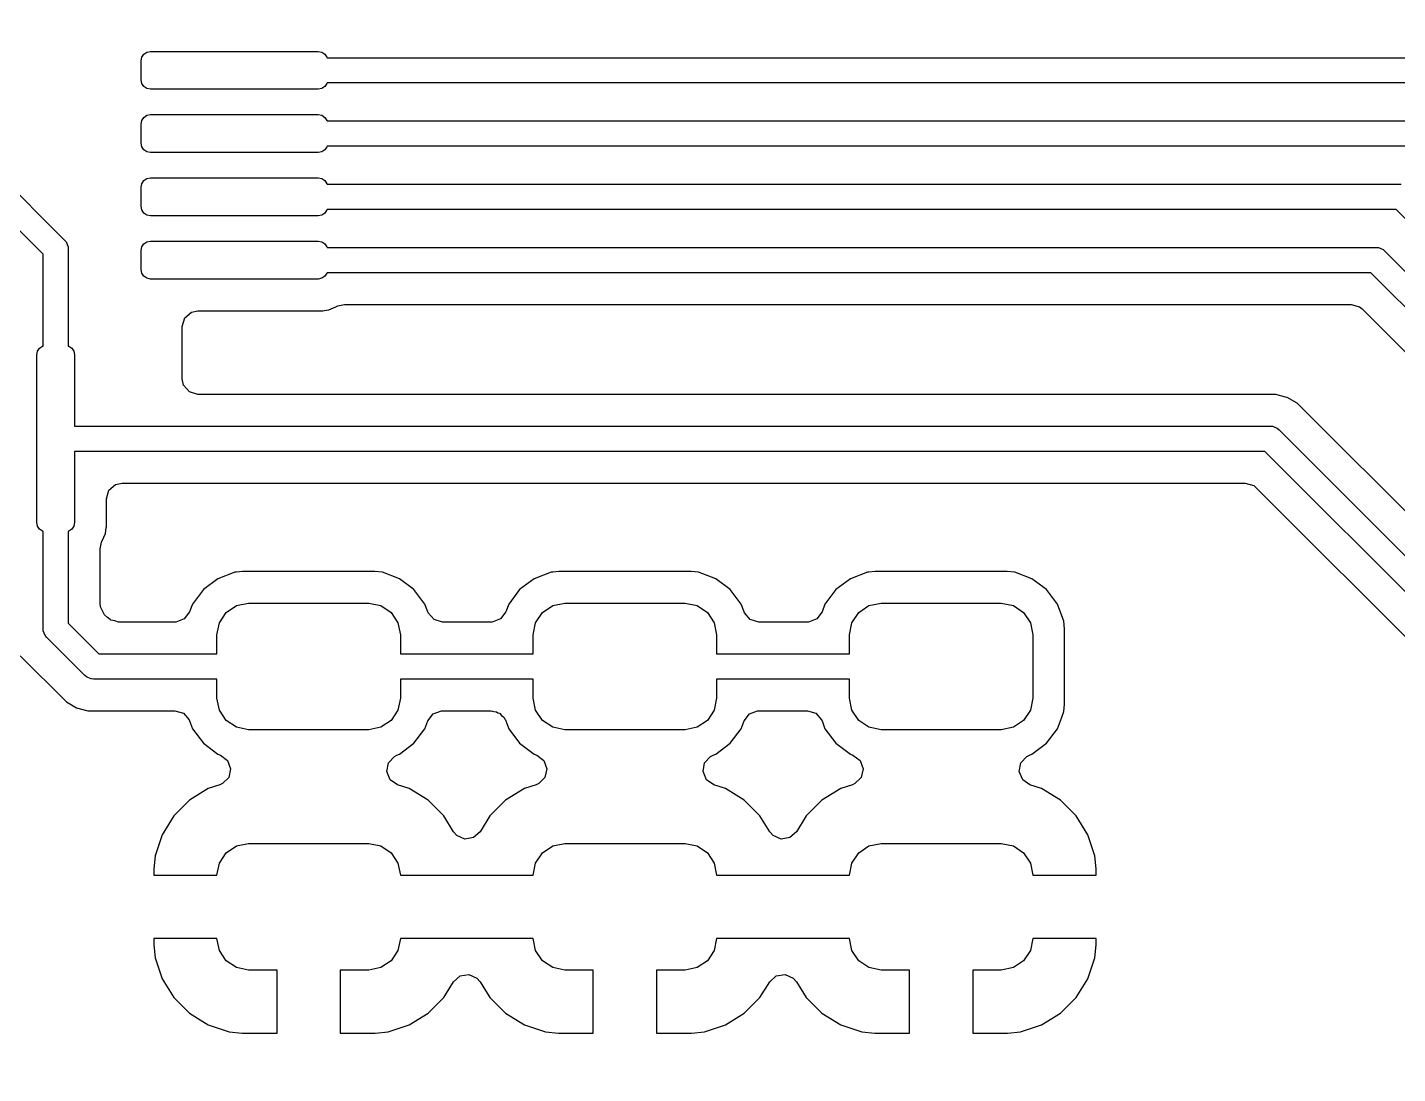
# Model space of a CAD drawing. Extents: x 0 to 90, y 0 to 55.
# Drawn here: x 47.78 to 58.61, y 29.98 to 38.25 of the extents above; entities that cross this region are included whole.
import ezdxf

# ---------------------------------------------------------------- set-up
doc = ezdxf.new("R2010")
doc.units = 0
doc.layers.add('BLACK', color=7, linetype='CONTINUOUS')

msp = doc.modelspace()

# ---------------------------------------------------------------- linework, layer by layer
at = {"layer": 'BLACK', "linetype": 'CONTINUOUS'}
for p, q in [((45.670711, 38.970711), (48.070711, 36.57071)), ((47.9, 36.458578), (45.558578, 38.8)), ((48.680709, 38.016201), (48.696967, 38.040533)), ((48.696967, 38.040533), (48.721299, 38.056791)), ((48.721299, 38.056791), (48.75, 38.0625)), ((48.75, 38.0625), (50.075, 38.0625)), ((50.075, 38.0625), (50.103701, 38.056791)), ((50.103701, 38.056791), (50.128033, 38.040533)), ((50.128033, 38.040533), (50.144291, 38.016201)), ((48.675, 37.9875), (48.680709, 38.016201)), ((48.675, 37.8375), (48.675, 37.9875)), ((50.144291, 38.016201), (50.145027, 38.0125)), ((50.145027, 38.0125), (62.0875, 38.0125)), ((48.680709, 37.808799), (48.675, 37.8375)), ((48.696967, 37.784467), (48.680709, 37.808799)), ((50.144291, 37.808799), (50.128033, 37.784467)), ((50.145027, 37.8125), (50.144291, 37.808799)), ((62.046078, 37.8125), (50.145027, 37.8125)), ((48.721299, 37.768209), (48.696967, 37.784467)), ((48.75, 37.7625), (48.721299, 37.768209)), ((50.075, 37.7625), (48.75, 37.7625)), ((50.103701, 37.768209), (50.075, 37.7625)), ((50.128033, 37.784467), (50.103701, 37.768209)), ((48.675, 37.4875), (48.680709, 37.516201)), ((48.675, 37.3375), (48.675, 37.4875)), ((48.680709, 37.516201), (48.696967, 37.540533)), ((48.696967, 37.540533), (48.721299, 37.556791)), ((48.721299, 37.556791), (48.75, 37.5625)), ((48.75, 37.5625), (50.075, 37.5625)), ((50.075, 37.5625), (50.103701, 37.556791)), ((50.103701, 37.556791), (50.128033, 37.540533)), ((50.128033, 37.540533), (50.144291, 37.516201)), ((50.144291, 37.516201), (50.145027, 37.5125)), ((50.145027, 37.5125), (60.0875, 37.5125)), ((48.680709, 37.308799), (48.675, 37.3375)), ((48.696967, 37.284467), (48.680709, 37.308799)), ((48.721299, 37.268209), (48.696967, 37.284467)), ((48.75, 37.2625), (48.721299, 37.268209)), ((50.075, 37.2625), (48.75, 37.2625)), ((50.103701, 37.268209), (50.075, 37.2625)), ((50.128033, 37.284467), (50.103701, 37.268209)), ((50.144291, 37.308799), (50.128033, 37.284467)), ((50.145027, 37.3125), (50.144291, 37.308799)), ((60.046078, 37.3125), (50.145027, 37.3125)), ((48.696967, 37.040533), (48.721299, 37.056791)), ((48.721299, 37.056791), (48.75, 37.0625)), ((48.75, 37.0625), (50.075, 37.0625)), ((50.075, 37.0625), (50.103701, 37.056791)), ((50.103701, 37.056791), (50.128033, 37.040533)), ((48.675, 36.9875), (48.680709, 37.016201)), ((48.675, 36.8375), (48.675, 36.9875)), ((48.680709, 37.016201), (48.696967, 37.040533)), ((50.128033, 37.040533), (50.144291, 37.016201)), ((50.144291, 37.016201), (50.145027, 37.0125)), ((50.145027, 37.0125), (58.6375, 37.0125)), ((48.680709, 36.808799), (48.675, 36.8375)), ((48.696967, 36.784467), (48.680709, 36.808799)), ((48.721299, 36.768209), (48.696967, 36.784467)), ((48.75, 36.7625), (48.721299, 36.768209)), ((50.075, 36.7625), (48.75, 36.7625)), ((50.103701, 36.768209), (50.075, 36.7625)), ((50.128033, 36.784467), (50.103701, 36.768209)), ((50.144291, 36.808799), (50.128033, 36.784467)), ((50.145027, 36.8125), (50.144291, 36.808799)), ((58.596078, 36.8125), (50.145027, 36.8125)), ((61.729289, 33.67929), (58.596078, 36.8125)), ((48.070711, 36.57071), (48.083148, 36.555557)), ((48.083148, 36.555557), (48.096884, 36.522394)), ((48.096884, 36.522394), (48.098079, 36.519509)), ((48.098079, 36.519509), (48.1, 36.5)), ((48.675, 36.4875), (48.680709, 36.516201)), ((48.680709, 36.516201), (48.696967, 36.540533)), ((48.696967, 36.540533), (48.721299, 36.556791)), ((48.721299, 36.556791), (48.75, 36.5625)), ((48.75, 36.5625), (50.075, 36.5625)), ((50.075, 36.5625), (50.103701, 36.556791)), ((50.103701, 36.556791), (50.128033, 36.540533)), ((50.128033, 36.540533), (50.144291, 36.516201)), ((50.144291, 36.516201), (50.145027, 36.5125)), ((50.145027, 36.5125), (58.4375, 36.5125)), ((58.4375, 36.5125), (58.457009, 36.510579)), ((58.457009, 36.510579), (58.493057, 36.495647)), ((47.9, 35.732527), (47.9, 36.458578)), ((48.1, 36.5), (48.1, 35.732527)), ((48.675, 36.3375), (48.675, 36.4875)), ((58.493057, 36.495647), (58.508211, 36.483211)), ((58.508211, 36.483211), (62.391421, 32.6)), ((48.680709, 36.308799), (48.675, 36.3375)), ((48.696967, 36.284467), (48.680709, 36.308799)), ((50.144291, 36.308799), (50.128033, 36.284467)), ((50.145027, 36.3125), (50.144291, 36.308799)), ((58.396078, 36.3125), (50.145027, 36.3125)), ((62.27929, 32.429289), (58.396078, 36.3125)), ((48.721299, 36.268209), (48.696967, 36.284467)), ((48.75, 36.2625), (48.721299, 36.268209)), ((50.075, 36.2625), (48.75, 36.2625)), ((50.103701, 36.268209), (50.075, 36.2625)), ((50.128033, 36.284467), (50.103701, 36.268209)), ((49.019685, 35.955039), (49.072489, 36.000794)), ((49.072489, 36.000794), (49.124, 36.012)), ((49.124, 36.012), (50.113132, 36.012)), ((50.113132, 36.012), (50.122373, 36.013216)), ((50.122373, 36.013216), (50.160545, 36.018241)), ((50.160545, 36.018241), (50.160547, 36.018242)), ((50.160547, 36.018242), (50.160548, 36.018242)), ((50.160548, 36.018242), (50.214098, 36.043213)), ((50.214098, 36.043213), (50.229471, 36.050382)), ((50.229471, 36.050382), (50.281876, 36.062)), ((50.281876, 36.062), (58.240956, 36.062)), ((58.240956, 36.062), (58.307995, 36.042315)), ((58.307995, 36.042315), (58.328637, 36.025681)), ((58.328637, 36.025681), (62.134786, 32.219531)), ((49, 35.888), (49.019685, 35.955039)), ((49, 35.4745), (49, 35.888)), ((47.85, 35.6625), (47.855709, 35.691201)), ((47.85, 34.3375), (47.85, 35.6625)), ((47.855709, 35.691201), (47.871967, 35.715533)), ((47.871967, 35.715533), (47.896299, 35.731791)), ((47.896299, 35.731791), (47.9, 35.732527)), ((48.1, 35.732527), (48.103701, 35.731791)), ((48.103701, 35.731791), (48.128033, 35.715533)), ((48.128033, 35.715533), (48.144291, 35.691201)), ((48.144291, 35.691201), (48.15, 35.6625)), ((48.15, 35.6625), (48.15, 35.1)), ((49.011206, 35.422989), (49, 35.4745)), ((49.056961, 35.370185), (49.011206, 35.422989)), ((49.124, 35.3505), (49.056961, 35.370185)), ((57.646142, 35.3505), (49.124, 35.3505)), ((57.646144, 35.3505), (57.646142, 35.3505)), ((57.723084, 35.329884), (57.646144, 35.3505)), ((57.735288, 35.326614), (57.723084, 35.329884)), ((57.815212, 35.28047), (57.735288, 35.326614)), ((62.365212, 30.73047), (57.815212, 35.28047)), ((48.15, 35.1), (50, 35.1)), ((50, 35.1), (52.5, 35.1)), ((52.5, 35.1), (55, 35.1)), ((55, 35.1), (57.6, 35.1)), ((57.6, 35.1), (57.619509, 35.098079)), ((57.619509, 35.098079), (57.655557, 35.083147)), ((57.655557, 35.083147), (57.670711, 35.070711)), ((57.670711, 35.070711), (62.220705, 30.520715)), ((50, 34.9), (48.15, 34.9)), ((48.15, 34.9), (48.15, 34.3375)), ((52.5, 34.9), (50, 34.9)), ((55, 34.9), (52.5, 34.9)), ((57.558578, 34.9), (55, 34.9)), ((62.079284, 30.379294), (57.558578, 34.9)), ((48.4005, 34.5255), (48.420185, 34.592539)), ((48.420185, 34.592539), (48.472989, 34.638294)), ((48.472989, 34.638294), (48.5245, 34.6495)), ((48.5245, 34.6495), (49.953856, 34.6495)), ((49.953856, 34.6495), (52.453856, 34.6495)), ((52.453856, 34.6495), (54.953856, 34.6495)), ((54.953856, 34.6495), (57.403456, 34.6495)), ((57.403456, 34.6495), (57.470495, 34.629815)), ((57.470495, 34.629815), (57.491137, 34.613181)), ((57.491137, 34.613181), (62.123182, 29.981136)), ((48.4005, 34.29936), (48.4005, 34.5255)), ((47.855709, 34.308799), (47.85, 34.3375)), ((48.15, 34.3375), (48.144291, 34.308799)), ((47.871967, 34.284467), (47.855709, 34.308799)), ((47.896299, 34.268209), (47.871967, 34.284467)), ((47.9, 34.267472), (47.896299, 34.268209)), ((47.9, 33.5), (47.9, 34.267472)), ((48.103701, 34.268209), (48.1, 34.267472)), ((48.1, 34.267472), (48.1, 33.541421)), ((48.128033, 34.284467), (48.103701, 34.268209)), ((48.144291, 34.308799), (48.128033, 34.284467)), ((48.380694, 34.222864), (48.394259, 34.251955)), ((48.394259, 34.251955), (48.400304, 34.297873)), ((48.400304, 34.297873), (48.4005, 34.29936)), ((48.3505, 34.130623), (48.362118, 34.183028)), ((48.3505, 33.696544), (48.3505, 34.130623)), ((48.362118, 34.183028), (48.380694, 34.222864)), ((49.417516, 33.94409), (49.282671, 33.893796)), ((49.428757, 33.945298), (49.417516, 33.94409)), ((49.477128, 33.950498), (49.428757, 33.945298)), ((50.522873, 33.950499), (49.477128, 33.950498)), ((50.582483, 33.94409), (50.522873, 33.950499)), ((50.717331, 33.893795), (50.582483, 33.94409)), ((51.917516, 33.94409), (51.782671, 33.893796)), ((51.928757, 33.945298), (51.917516, 33.94409)), ((51.977128, 33.950498), (51.928757, 33.945298)), ((53.022873, 33.950499), (51.977128, 33.950498)), ((53.082483, 33.94409), (53.022873, 33.950499)), ((53.217331, 33.893795), (53.082483, 33.94409)), ((54.417516, 33.94409), (54.282671, 33.893796)), ((54.428757, 33.945298), (54.417516, 33.94409)), ((54.477128, 33.950498), (54.428757, 33.945298)), ((55.522873, 33.950499), (54.477128, 33.950498)), ((55.582483, 33.94409), (55.522873, 33.950499)), ((55.717331, 33.893795), (55.582483, 33.94409)), ((49.167452, 33.807543), (49.081206, 33.692334)), ((49.167455, 33.807546), (49.167452, 33.807543)), ((49.282664, 33.893792), (49.167455, 33.807546)), ((49.282671, 33.893796), (49.282664, 33.893792)), ((50.832546, 33.807545), (50.717331, 33.893795)), ((50.918796, 33.69233), (50.832546, 33.807545)), ((51.667452, 33.807543), (51.581206, 33.692334)), ((51.667455, 33.807546), (51.667452, 33.807543)), ((51.782664, 33.893792), (51.667455, 33.807546)), ((51.782671, 33.893796), (51.782664, 33.893792)), ((53.332546, 33.807545), (53.217331, 33.893795)), ((53.418796, 33.69233), (53.332546, 33.807545)), ((54.167452, 33.807543), (54.081206, 33.692334)), ((54.167455, 33.807546), (54.167452, 33.807543)), ((54.282664, 33.893792), (54.167455, 33.807546)), ((54.282671, 33.893796), (54.282664, 33.893792)), ((55.832546, 33.807545), (55.717331, 33.893795)), ((55.918796, 33.69233), (55.832546, 33.807545)), ((48.353334, 33.670186), (48.3505, 33.696544)), ((49.081202, 33.692327), (49.058391, 33.631166)), ((49.081206, 33.692334), (49.081202, 33.692327)), ((49.429329, 33.680969), (49.525, 33.699999)), ((49.525, 33.699999), (50.475, 33.699999)), ((50.475, 33.699999), (50.570671, 33.680969)), ((50.918797, 33.692327), (50.918796, 33.69233)), ((50.941609, 33.631166), (50.918797, 33.692327)), ((51.581202, 33.692327), (51.558391, 33.631166)), ((51.581206, 33.692334), (51.581202, 33.692327)), ((51.929329, 33.680969), (52.025, 33.699999)), ((52.025, 33.699999), (52.975, 33.699999)), ((52.975, 33.699999), (53.070671, 33.680969)), ((53.418797, 33.692327), (53.418796, 33.69233)), ((53.441609, 33.631166), (53.418797, 33.692327)), ((54.081202, 33.692327), (54.058391, 33.631166)), ((54.081206, 33.692334), (54.081202, 33.692327)), ((54.429329, 33.680969), (54.525, 33.699999)), ((54.525, 33.699999), (55.475, 33.699999)), ((55.475, 33.699999), (55.570671, 33.680969)), ((55.969091, 33.557482), (55.918796, 33.69233)), ((48.386819, 33.608863), (48.353334, 33.670186)), ((48.408864, 33.586818), (48.386819, 33.608863)), ((48.429506, 33.570184), (48.408864, 33.586818)), ((49.058391, 33.631166), (49.01652, 33.575232)), ((49.29403, 33.54567), (49.348223, 33.626776)), ((49.348223, 33.626776), (49.429329, 33.680969)), ((50.570671, 33.680969), (50.651777, 33.626776)), ((50.651777, 33.626776), (50.70597, 33.54567)), ((50.944997, 33.622988), (50.941609, 33.631166)), ((50.990752, 33.570184), (50.944997, 33.622988)), ((51.558391, 33.631166), (51.51652, 33.575232)), ((51.79403, 33.54567), (51.848223, 33.626776)), ((51.848223, 33.626776), (51.929329, 33.680969)), ((53.070671, 33.680969), (53.151777, 33.626776)), ((53.151777, 33.626776), (53.20597, 33.54567)), ((53.444997, 33.622988), (53.441609, 33.631166)), ((53.490752, 33.570184), (53.444997, 33.622988)), ((54.058391, 33.631166), (54.01652, 33.575232)), ((54.29403, 33.54567), (54.348223, 33.626776)), ((54.348223, 33.626776), (54.429329, 33.680969)), ((55.570671, 33.680969), (55.651777, 33.626776)), ((55.651777, 33.626776), (55.70597, 33.54567)), ((47.901921, 33.480491), (47.9, 33.5)), ((47.916853, 33.444443), (47.901921, 33.480491)), ((48.1, 33.541421), (48.341422, 33.299999)), ((48.432102, 33.569421), (48.429506, 33.570184)), ((48.437118, 33.565667), (48.432102, 33.569421)), ((48.467104, 33.559143), (48.437118, 33.565667)), ((48.496545, 33.550499), (48.467104, 33.559143)), ((48.942209, 33.550499), (48.496545, 33.550499)), ((48.951056, 33.550815), (48.942209, 33.550499)), ((49.01652, 33.575232), (48.951056, 33.550815)), ((49.275, 33.449999), (49.29403, 33.54567)), ((50.70597, 33.54567), (50.725, 33.449999)), ((51.057791, 33.550499), (50.990752, 33.570184)), ((51.442209, 33.550499), (51.057791, 33.550499)), ((51.451056, 33.550815), (51.442209, 33.550499)), ((51.51652, 33.575232), (51.451056, 33.550815)), ((51.775, 33.449999), (51.79403, 33.54567)), ((53.20597, 33.54567), (53.225, 33.449999)), ((53.557791, 33.550499), (53.490752, 33.570184)), ((53.942209, 33.550499), (53.557791, 33.550499)), ((53.951056, 33.550815), (53.942209, 33.550499)), ((54.01652, 33.575232), (53.951056, 33.550815)), ((54.275, 33.449999), (54.29403, 33.54567)), ((55.70597, 33.54567), (55.725, 33.449999)), ((55.975499, 33.497871), (55.969091, 33.557482)), ((55.9755, 32.902126), (55.975499, 33.497871)), ((47.929289, 33.429289), (47.916853, 33.444443)), ((48.22929, 33.129289), (47.929289, 33.429289)), ((49.275, 33.299999), (49.275, 33.449999)), ((50.725, 33.449999), (50.725, 33.299999)), ((51.775, 33.299999), (51.775, 33.449999)), ((53.225, 33.449999), (53.225, 33.299999)), ((54.275, 33.299999), (54.275, 33.449999)), ((55.725, 33.449999), (55.725, 32.949999)), ((47.719531, 33.284786), (48.084785, 32.919532)), ((48.341422, 33.299999), (49.275, 33.299999)), ((50.725, 33.299999), (51.775, 33.299999)), ((53.225, 33.299999), (54.275, 33.299999)), ((48.244443, 33.116852), (48.22929, 33.129289)), ((48.255001, 33.112478), (48.244443, 33.116852)), ((48.280492, 33.10192), (48.255001, 33.112478)), ((48.300001, 33.099999), (48.280492, 33.10192)), ((49.275, 33.099999), (48.300001, 33.099999)), ((49.275, 32.949999), (49.275, 33.099999)), ((51.775, 33.099999), (50.725, 33.099999)), ((50.725, 33.099999), (50.725, 32.949999)), ((51.775, 32.949999), (51.775, 33.099999)), ((54.275, 33.099999), (53.225, 33.099999)), ((53.225, 33.099999), (53.225, 32.949999)), ((54.275, 32.949999), (54.275, 33.099999)), ((49.29403, 32.854328), (49.275, 32.949999)), ((50.725, 32.949999), (50.70597, 32.854328)), ((51.79403, 32.854328), (51.775, 32.949999)), ((53.225, 32.949999), (53.20597, 32.854328)), ((54.29403, 32.854328), (54.275, 32.949999)), ((55.725, 32.949999), (55.70597, 32.854328)), ((48.084785, 32.919532), (48.084791, 32.919528)), ((48.084791, 32.919528), (48.152398, 32.880495)), ((48.152398, 32.880495), (48.16471, 32.873386)), ((48.16471, 32.873386), (48.164713, 32.873385)), ((48.164713, 32.873385), (48.253857, 32.849499)), ((48.253857, 32.849499), (48.942209, 32.849499)), ((48.942209, 32.849499), (49.009248, 32.829814)), ((49.009248, 32.829814), (49.055003, 32.77701)), ((49.348223, 32.773222), (49.29403, 32.854328)), ((50.70597, 32.854328), (50.651777, 32.773222)), ((50.941609, 32.768832), (50.98348, 32.824766)), ((50.98348, 32.824766), (51.048944, 32.849183)), ((51.048944, 32.849183), (51.057791, 32.849499)), ((51.057791, 32.849499), (51.442209, 32.849499)), ((51.442209, 32.849499), (51.463454, 32.84326)), ((51.463454, 32.84326), (51.485543, 32.841681)), ((51.485543, 32.841681), (51.496327, 32.833608)), ((51.496327, 32.833608), (51.509248, 32.829814)), ((51.509248, 32.829814), (51.523746, 32.813082)), ((51.848223, 32.773222), (51.79403, 32.854328)), ((53.20597, 32.854328), (53.151777, 32.773222)), ((53.441609, 32.768832), (53.48348, 32.824766)), ((53.48348, 32.824766), (53.548944, 32.849183)), ((53.548944, 32.849183), (53.557791, 32.849499)), ((53.557791, 32.849499), (53.942209, 32.849499)), ((53.942209, 32.849499), (54.009248, 32.829814)), ((54.009248, 32.829814), (54.055003, 32.77701)), ((54.348223, 32.773222), (54.29403, 32.854328)), ((55.70597, 32.854328), (55.651777, 32.773222)), ((55.950188, 32.791835), (55.969091, 32.842516)), ((55.969091, 32.842516), (55.9755, 32.902126)), ((49.055003, 32.77701), (49.058391, 32.768832)), ((49.058391, 32.768832), (49.081202, 32.70767)), ((49.429329, 32.719029), (49.348223, 32.773222)), ((49.525, 32.699999), (49.429329, 32.719029)), ((50.570671, 32.719029), (50.475, 32.699999)), ((50.651777, 32.773222), (50.570671, 32.719029)), ((50.918797, 32.70767), (50.941609, 32.768832)), ((51.523746, 32.813082), (51.541477, 32.799809)), ((51.541477, 32.799809), (51.55209, 32.780371)), ((51.55209, 32.780371), (51.555003, 32.77701)), ((51.555003, 32.77701), (51.558391, 32.768832)), ((51.558391, 32.768832), (51.581202, 32.70767)), ((51.929329, 32.719029), (51.848223, 32.773222)), ((52.025, 32.699999), (51.929329, 32.719029)), ((53.070671, 32.719029), (52.975, 32.699999)), ((53.151777, 32.773222), (53.070671, 32.719029)), ((53.418797, 32.70767), (53.441609, 32.768832)), ((54.055003, 32.77701), (54.058391, 32.768832)), ((54.058391, 32.768832), (54.081202, 32.70767)), ((54.429329, 32.719029), (54.348223, 32.773222)), ((54.525, 32.699999), (54.429329, 32.719029)), ((55.570671, 32.719029), (55.475, 32.699999)), ((55.651777, 32.773222), (55.570671, 32.719029)), ((55.918797, 32.70767), (55.950188, 32.791835)), ((49.081202, 32.70767), (49.081206, 32.707663)), ((49.081206, 32.707663), (49.167452, 32.592454)), ((50.475, 32.699999), (49.525, 32.699999)), ((50.832547, 32.592454), (50.918793, 32.707663)), ((50.918793, 32.707663), (50.918797, 32.70767)), ((51.581202, 32.70767), (51.581206, 32.707663)), ((51.581206, 32.707663), (51.667452, 32.592454)), ((52.975, 32.699999), (52.025, 32.699999)), ((53.332547, 32.592454), (53.418793, 32.707663)), ((53.418793, 32.707663), (53.418797, 32.70767)), ((54.081202, 32.70767), (54.081206, 32.707663)), ((54.081206, 32.707663), (54.167452, 32.592454)), ((55.475, 32.699999), (54.525, 32.699999)), ((55.832547, 32.592454), (55.918793, 32.707663)), ((55.918793, 32.707663), (55.918797, 32.70767)), ((49.167452, 32.592454), (49.167455, 32.592451)), ((49.167455, 32.592451), (49.282664, 32.506205)), ((49.282664, 32.506205), (49.282672, 32.506201)), ((49.282672, 32.506201), (49.302469, 32.498817)), ((49.302469, 32.498817), (49.358402, 32.456944)), ((50.677451, 32.489194), (50.697532, 32.498817)), ((50.697532, 32.498817), (50.717323, 32.506199)), ((50.717323, 32.506199), (50.717335, 32.506205)), ((50.717335, 32.506205), (50.832544, 32.592451)), ((50.832544, 32.592451), (50.832547, 32.592454)), ((51.667452, 32.592454), (51.667455, 32.592451)), ((51.667455, 32.592451), (51.782664, 32.506205)), ((51.782664, 32.506205), (51.782672, 32.506201)), ((51.782672, 32.506201), (51.802469, 32.498817)), ((51.802469, 32.498817), (51.858402, 32.456944)), ((53.177451, 32.489194), (53.197532, 32.498817)), ((53.197532, 32.498817), (53.217323, 32.506199)), ((53.217323, 32.506199), (53.217335, 32.506205)), ((53.217335, 32.506205), (53.332544, 32.592451)), ((53.332544, 32.592451), (53.332547, 32.592454)), ((54.167452, 32.592454), (54.167455, 32.592451)), ((54.167455, 32.592451), (54.282664, 32.506205)), ((54.282664, 32.506205), (54.282672, 32.506201)), ((54.282672, 32.506201), (54.302469, 32.498817)), ((54.302469, 32.498817), (54.358402, 32.456944)), ((55.677451, 32.489194), (55.697532, 32.498817)), ((55.697532, 32.498817), (55.717323, 32.506199)), ((55.717323, 32.506199), (55.717335, 32.506205)), ((55.717335, 32.506205), (55.832544, 32.592451)), ((55.832544, 32.592451), (55.832547, 32.592454)), ((49.358402, 32.456944), (49.382817, 32.39148)), ((49.382817, 32.39148), (49.367964, 32.323207)), ((50.617594, 32.369218), (50.629909, 32.437994)), ((50.629909, 32.437994), (50.677451, 32.489194)), ((51.858402, 32.456944), (51.882817, 32.39148)), ((51.882817, 32.39148), (51.867964, 32.323207)), ((53.117594, 32.369218), (53.129909, 32.437994)), ((53.129909, 32.437994), (53.177451, 32.489194)), ((54.358402, 32.456944), (54.382817, 32.39148)), ((54.382817, 32.39148), (54.367964, 32.323207)), ((55.617594, 32.369218), (55.629909, 32.437994)), ((55.629909, 32.437994), (55.677451, 32.489194)), ((49.367964, 32.323207), (49.318558, 32.273803)), ((50.644418, 32.304702), (50.617594, 32.369218)), ((50.701863, 32.26493), (50.644418, 32.304702)), ((51.867964, 32.323207), (51.818558, 32.273803)), ((53.144418, 32.304702), (53.117594, 32.369218)), ((53.201863, 32.26493), (53.144418, 32.304702)), ((54.367964, 32.323207), (54.318558, 32.273803)), ((55.644418, 32.304702), (55.617594, 32.369218)), ((55.701863, 32.26493), (55.644418, 32.304702)), ((49.205875, 32.234357), (49.056654, 32.142316)), ((49.20588, 32.234359), (49.205875, 32.234357)), ((49.298137, 32.26493), (49.20588, 32.234359)), ((49.318558, 32.273803), (49.298137, 32.26493)), ((50.794117, 32.23436), (50.701863, 32.26493)), ((50.794124, 32.234357), (50.794117, 32.23436)), ((50.943345, 32.142316), (50.794124, 32.234357)), ((51.705875, 32.234357), (51.556654, 32.142316)), ((51.70588, 32.234359), (51.705875, 32.234357)), ((51.798137, 32.26493), (51.70588, 32.234359)), ((51.818558, 32.273803), (51.798137, 32.26493)), ((53.294117, 32.23436), (53.201863, 32.26493)), ((53.294124, 32.234357), (53.294117, 32.23436)), ((53.443345, 32.142316), (53.294124, 32.234357)), ((54.205875, 32.234357), (54.056654, 32.142316)), ((54.20588, 32.234359), (54.205875, 32.234357)), ((54.298137, 32.26493), (54.20588, 32.234359)), ((54.318558, 32.273803), (54.298137, 32.26493)), ((55.794117, 32.23436), (55.701863, 32.26493)), ((55.794124, 32.234357), (55.794117, 32.23436)), ((55.943345, 32.142316), (55.794124, 32.234357)), ((49.056654, 32.142316), (48.932684, 32.018346)), ((51.067315, 32.018346), (50.943345, 32.142316)), ((51.556654, 32.142316), (51.432684, 32.018346)), ((53.567315, 32.018346), (53.443345, 32.142316)), ((54.056654, 32.142316), (53.932684, 32.018346)), ((56.067315, 32.018346), (55.943345, 32.142316)), ((48.932684, 32.018346), (48.840643, 31.869125)), ((51.144461, 31.893274), (51.067315, 32.018346)), ((51.432684, 32.018346), (51.355539, 31.893274)), ((53.644461, 31.893274), (53.567315, 32.018346)), ((53.932684, 32.018346), (53.855539, 31.893274)), ((56.159356, 31.869125), (56.067315, 32.018346)), ((48.840641, 31.86912), (48.785494, 31.702698)), ((48.840643, 31.869125), (48.840641, 31.86912)), ((51.170546, 31.863171), (51.144461, 31.893274)), ((51.234628, 31.835327), (51.170546, 31.863171)), ((51.303591, 31.84655), (51.234628, 31.835327)), ((51.355539, 31.893274), (51.303591, 31.84655)), ((53.670546, 31.863171), (53.644461, 31.893274)), ((53.734628, 31.835327), (53.670546, 31.863171)), ((53.803591, 31.84655), (53.734628, 31.835327)), ((53.855539, 31.893274), (53.803591, 31.84655)), ((56.159358, 31.86912), (56.159356, 31.869125)), ((56.214505, 31.702698), (56.159358, 31.86912)), ((49.348223, 31.726778), (49.429329, 31.780971)), ((49.429329, 31.780971), (49.525, 31.800001)), ((49.525, 31.800001), (50.475, 31.800001)), ((50.475, 31.800001), (50.570671, 31.780971)), ((50.570671, 31.780971), (50.651777, 31.726778)), ((51.848223, 31.726778), (51.929329, 31.780971)), ((51.929329, 31.780971), (52.025, 31.800001)), ((52.025, 31.800001), (52.975, 31.800001)), ((52.975, 31.800001), (53.070671, 31.780971)), ((53.070671, 31.780971), (53.151777, 31.726778)), ((54.348223, 31.726778), (54.429329, 31.780971)), ((54.429329, 31.780971), (54.525, 31.800001)), ((54.525, 31.800001), (55.475, 31.800001)), ((55.475, 31.800001), (55.570671, 31.780971)), ((55.570671, 31.780971), (55.651777, 31.726778)), ((48.785493, 31.702691), (48.775, 31.599987)), ((48.785494, 31.702698), (48.785493, 31.702691)), ((49.275, 31.550001), (49.29403, 31.645672)), ((49.29403, 31.645672), (49.348223, 31.726778)), ((50.651777, 31.726778), (50.70597, 31.645672)), ((50.70597, 31.645672), (50.725, 31.550001)), ((51.775, 31.550001), (51.79403, 31.645672)), ((51.79403, 31.645672), (51.848223, 31.726778)), ((53.151777, 31.726778), (53.20597, 31.645672)), ((53.20597, 31.645672), (53.225, 31.550001)), ((54.275, 31.550001), (54.29403, 31.645672)), ((54.29403, 31.645672), (54.348223, 31.726778)), ((55.651777, 31.726778), (55.70597, 31.645672)), ((55.70597, 31.645672), (55.725, 31.550001)), ((56.224998, 31.599987), (56.214505, 31.702698)), ((48.775, 31.599987), (48.775, 31.550001)), ((48.775, 31.550001), (49.275, 31.550001)), ((50.725, 31.550001), (51.775, 31.550001)), ((53.225, 31.550001), (54.275, 31.550001)), ((55.725, 31.550001), (56.224999, 31.550001)), ((56.224999, 31.599972), (56.224998, 31.599987)), ((56.224999, 31.550001), (56.224999, 31.599972)), ((49.275, 31.050001), (48.775001, 31.050001)), ((48.775001, 31.050001), (48.775001, 31.000014)), ((48.775001, 31.000014), (48.785494, 30.897303)), ((49.29403, 30.95433), (49.275, 31.050001)), ((50.725, 31.050001), (50.70597, 30.95433)), ((51.775, 31.050001), (50.725, 31.050001)), ((51.79403, 30.95433), (51.775, 31.050001)), ((53.225, 31.050001), (53.20597, 30.95433)), ((54.275, 31.050001), (53.225, 31.050001)), ((54.29403, 30.95433), (54.275, 31.050001)), ((55.725, 31.050001), (55.70597, 30.95433)), ((56.225, 31.050001), (55.725, 31.050001)), ((56.214506, 30.89731), (56.224999, 31.000014)), ((56.224999, 31.000014), (56.225, 31.000027)), ((56.225, 31.000027), (56.225, 31.050001)), ((48.785494, 30.897303), (48.840641, 30.730881)), ((49.348223, 30.873224), (49.29403, 30.95433)), ((49.429329, 30.819031), (49.348223, 30.873224)), ((50.651777, 30.873224), (50.570671, 30.819031)), ((50.70597, 30.95433), (50.651777, 30.873224)), ((51.848223, 30.873224), (51.79403, 30.95433)), ((51.929329, 30.819031), (51.848223, 30.873224)), ((53.151777, 30.873224), (53.070671, 30.819031)), ((53.20597, 30.95433), (53.151777, 30.873224)), ((54.348223, 30.873224), (54.29403, 30.95433)), ((54.429329, 30.819031), (54.348223, 30.873224)), ((55.651777, 30.873224), (55.570671, 30.819031)), ((55.70597, 30.95433), (55.651777, 30.873224)), ((56.159358, 30.730881), (56.214505, 30.897303)), ((56.214505, 30.897303), (56.214506, 30.89731)), ((49.525, 30.800001), (49.429329, 30.819031)), ((49.75, 30.800001), (49.525, 30.800001)), ((49.75, 30.300001), (49.75, 30.800001)), ((50.475, 30.800001), (50.25, 30.800001)), ((50.25, 30.800001), (50.25, 30.300001)), ((50.570671, 30.819031), (50.475, 30.800001)), ((51.19641, 30.753452), (51.265372, 30.764673)), ((51.265372, 30.764673), (51.329454, 30.73683)), ((52.025, 30.800001), (51.929329, 30.819031)), ((52.25, 30.800001), (52.025, 30.800001)), ((52.25, 30.300001), (52.25, 30.800001)), ((52.975, 30.800001), (52.75, 30.800001)), ((52.75, 30.800001), (52.75, 30.300001)), ((53.070671, 30.819031), (52.975, 30.800001)), ((53.69641, 30.753452), (53.765372, 30.764673)), ((53.765372, 30.764673), (53.829454, 30.73683)), ((54.525, 30.800001), (54.429329, 30.819031)), ((54.75, 30.800001), (54.525, 30.800001)), ((54.75, 30.300001), (54.75, 30.800001)), ((55.475, 30.800001), (55.25, 30.800001)), ((55.25, 30.800001), (55.25, 30.300001)), ((55.570671, 30.819031), (55.475, 30.800001)), ((48.840641, 30.730881), (48.840643, 30.730876)), ((48.840643, 30.730876), (48.932684, 30.581655)), ((51.067319, 30.58166), (51.144462, 30.706727)), ((51.144462, 30.706727), (51.19641, 30.753452)), ((51.329454, 30.73683), (51.355538, 30.706727)), ((51.355538, 30.706727), (51.43268, 30.58166)), ((53.567319, 30.58166), (53.644462, 30.706727)), ((53.644462, 30.706727), (53.69641, 30.753452)), ((53.829454, 30.73683), (53.855538, 30.706727)), ((53.855538, 30.706727), (53.93268, 30.58166)), ((56.067315, 30.581655), (56.159356, 30.730876)), ((56.159356, 30.730876), (56.159358, 30.730881)), ((48.932684, 30.581655), (49.056654, 30.457685)), ((50.943345, 30.457685), (51.067316, 30.581656)), ((51.067316, 30.581656), (51.067319, 30.58166)), ((51.43268, 30.58166), (51.432683, 30.581656)), ((51.432683, 30.581656), (51.556654, 30.457685)), ((53.443345, 30.457685), (53.567316, 30.581656)), ((53.567316, 30.581656), (53.567319, 30.58166)), ((53.93268, 30.58166), (53.932683, 30.581656)), ((53.932683, 30.581656), (54.056654, 30.457685)), ((55.943345, 30.457685), (56.067315, 30.581655)), ((49.056654, 30.457685), (49.205875, 30.365644)), ((50.794124, 30.365644), (50.943345, 30.457685)), ((51.556654, 30.457685), (51.705875, 30.365644)), ((53.294124, 30.365644), (53.443345, 30.457685)), ((54.056654, 30.457685), (54.205875, 30.365644)), ((55.794124, 30.365644), (55.943345, 30.457685)), ((49.205875, 30.365644), (49.20588, 30.365642)), ((49.20588, 30.365642), (49.372302, 30.310495)), ((50.627697, 30.310495), (50.794119, 30.365642)), ((50.794119, 30.365642), (50.794124, 30.365644)), ((51.705875, 30.365644), (51.70588, 30.365642)), ((51.70588, 30.365642), (51.872302, 30.310495)), ((53.127697, 30.310495), (53.294119, 30.365642)), ((53.294119, 30.365642), (53.294124, 30.365644)), ((54.205875, 30.365644), (54.20588, 30.365642)), ((54.20588, 30.365642), (54.372302, 30.310495)), ((55.627697, 30.310495), (55.794119, 30.365642)), ((55.794119, 30.365642), (55.794124, 30.365644)), ((49.372302, 30.310495), (49.372309, 30.310494)), ((49.372309, 30.310494), (49.475013, 30.300001)), ((49.475013, 30.300001), (49.75, 30.300001)), ((50.25, 30.300001), (50.52497, 30.300001)), ((50.52497, 30.300001), (50.524987, 30.300002)), ((50.524987, 30.300002), (50.627697, 30.310495)), ((51.872302, 30.310495), (51.872309, 30.310494)), ((51.872309, 30.310494), (51.975013, 30.300001)), ((51.975013, 30.300001), (52.25, 30.300001)), ((52.75, 30.300001), (53.02497, 30.300001)), ((53.02497, 30.300001), (53.024987, 30.300002)), ((53.024987, 30.300002), (53.127697, 30.310495)), ((54.372302, 30.310495), (54.372309, 30.310494)), ((54.372309, 30.310494), (54.475013, 30.300001)), ((54.475013, 30.300001), (54.75, 30.300001)), ((55.25, 30.300001), (55.52497, 30.300001)), ((55.52497, 30.300001), (55.524987, 30.300002)), ((55.524987, 30.300002), (55.627697, 30.310495))]:
    msp.add_line(p, q, dxfattribs=at)

doc.saveas('drawing.dxf')
